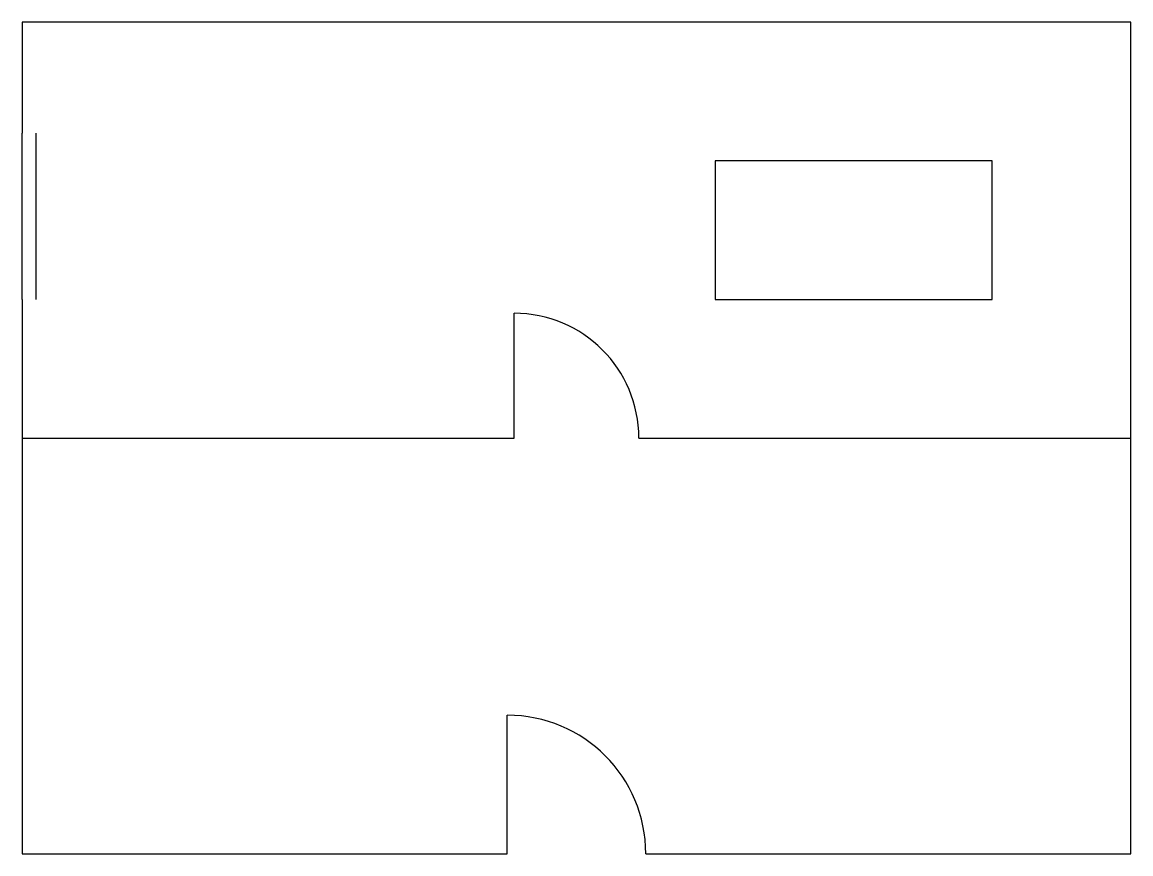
# Model space of a CAD drawing. Header units: metres. Extents: x 0 to 8, y 0 to 6.
import ezdxf

# ---------------------------------------------------------------- set-up
doc = ezdxf.new("R2010")
doc.units = ezdxf.units.M
for name, color, linetype in [('DOOR', 7, 'Continuous'), ('FURNITURE', 7, 'Continuous'), ('WALL', 7, 'Continuous'), ('WALL-EXT', 7, 'Continuous'), ('WINDOW', 7, 'Continuous')]:
    doc.layers.add(name, color=color, linetype=linetype)

msp = doc.modelspace()

# ---------------------------------------------------------------- linework, layer by layer
at = {"layer": 'DOOR'}
for p, q in [((3.55, 3), (3.55, 3.9)), ((3.5, 0), (3.5, 1))]:
    msp.add_line(p, q, dxfattribs=at)
for centre, radius in [((3.55, 3), 0.9), ((3.5, 0), 1)]:
    msp.add_arc(centre, radius, 0, 90, dxfattribs=at)
at = {"layer": 'FURNITURE'}
msp.add_lwpolyline([(5, 4), (7, 4), (7, 5), (5, 5), (5, 4)], dxfattribs=at)
at = {"layer": 'WALL'}
for p, q in [((0, 3), (3.55, 3)), ((4.45, 3), (8, 3))]:
    msp.add_line(p, q, dxfattribs=at)
at = {"layer": 'WALL-EXT'}
for p, q in [((8, 6), (0, 6)), ((0, 6), (0, 5.2)), ((8, 0), (8, 6)), ((0, 4), (0, 0)), ((0, 0), (3.5, 0)), ((4.5, 0), (8, 0))]:
    msp.add_line(p, q, dxfattribs=at)
at = {"layer": 'WINDOW'}
for p, q in [((0, 4), (0, 5.2)), ((0.1, 4), (0.1, 5.2))]:
    msp.add_line(p, q, dxfattribs=at)

doc.saveas('drawing.dxf')
